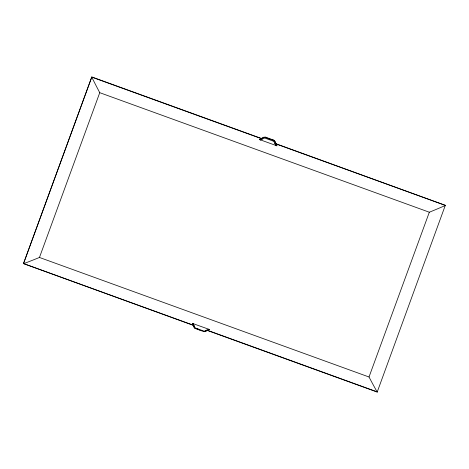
<?xml version="1.0" encoding="UTF-8"?>
<svg xmlns="http://www.w3.org/2000/svg" width="469" height="469" viewBox="0 0 469 469"><rect width="100%" height="100%" fill="white"/><g stroke="black" fill="none" stroke-linecap="round" stroke-linejoin="round"><path stroke-width="0.7" d="M276.915 145.824L259.427 139.51L263.601 137.581A2.497 2.404 17.9 0 1 265.565 137.511L273.386 140.342A2.497 2.404 17.9 0 1 274.852 141.656L276.968 145.859M265.501 137.165L264.006 137.153L260.77 138.677M261.796 138.601L91.801 76.945L23.503 263.578L194.131 325.656M195.632 328.628A2.462 2.368 17.9 0 1 194.184 327.339L193.193 324.665M263.701 137.27L263.613 137.628A2.462 2.368 17.9 0 1 265.554 137.558L265.507 137.141M194.154 327.333A2.497 2.404 17.9 0 0 195.62 328.646L203.44 331.489A2.462 2.368 17.9 0 0 205.387 331.401L206.677 330.539M273.486 140.032L273.368 140.389A2.462 2.368 17.9 0 1 274.811 141.685L274.793 141.063L273.802 140.172L265.671 137.2M377.105 391.392L377.199 392.055L206.518 330.147M92.346 77.596L91.748 77.115A145.038 27.935 64.4 0 0 99.756 92.686L429.323 212.223A145.038 29.94 -24.4 0 0 445.497 205.422L275.561 143.596M203.44 331.489L203.446 331.466A2.497 2.404 17.9 0 0 205.41 331.419M269.218 139.651L269.575 138.613M262.429 139.023L91.748 77.115L23.45 263.748A145.038 29.94 -24.4 0 0 39.46 257.458L99.756 92.686M445.345 205.258L377.199 392.055A145.038 27.935 64.4 0 1 369.021 376.988L429.323 212.223M199.536 330.053L199.718 329.572M195.626 328.634L195.579 328.236M276.558 145.478L276.3 145.683M276.54 145.367L276.13 145.642M276.452 145.202L275.801 145.548M192.243 323.323L209.567 329.537M260.412 139.967L263.912 138.291A1.765 1.694 17.9 0 1 265.19 138.197L273.239 141.116A1.765 1.694 17.9 0 1 274.16 142.007L275.754 145.531M208.523 329.256L205.023 330.932A1.765 1.694 17.9 0 1 203.739 331.026L195.696 328.112A1.765 1.694 17.9 0 1 194.77 327.215L193.181 323.692L192.495 323.622L192.818 323.534M205.41 331.413L209.08 329.637L208.898 329.367M205.51 331.102L205.193 331.178M260.084 139.264L260.049 139.809M192.56 323.792L194.189 327.333M274.816 143.514L445.497 205.422M39.46 257.458L369.021 376.994M24.195 263.83L193.498 325.234M207.949 330.475L377.252 391.885M196.37 328.581L199.63 329.76M273.286 140.524L273.415 140.577A1.765 1.694 17.9 0 1 273.914 140.899M208.904 329.707L208.57 329.273M260.365 139.95L260.096 139.311M274.945 141.351L276.282 144.305M259.896 139.733L259.814 139.363"/></g></svg>
